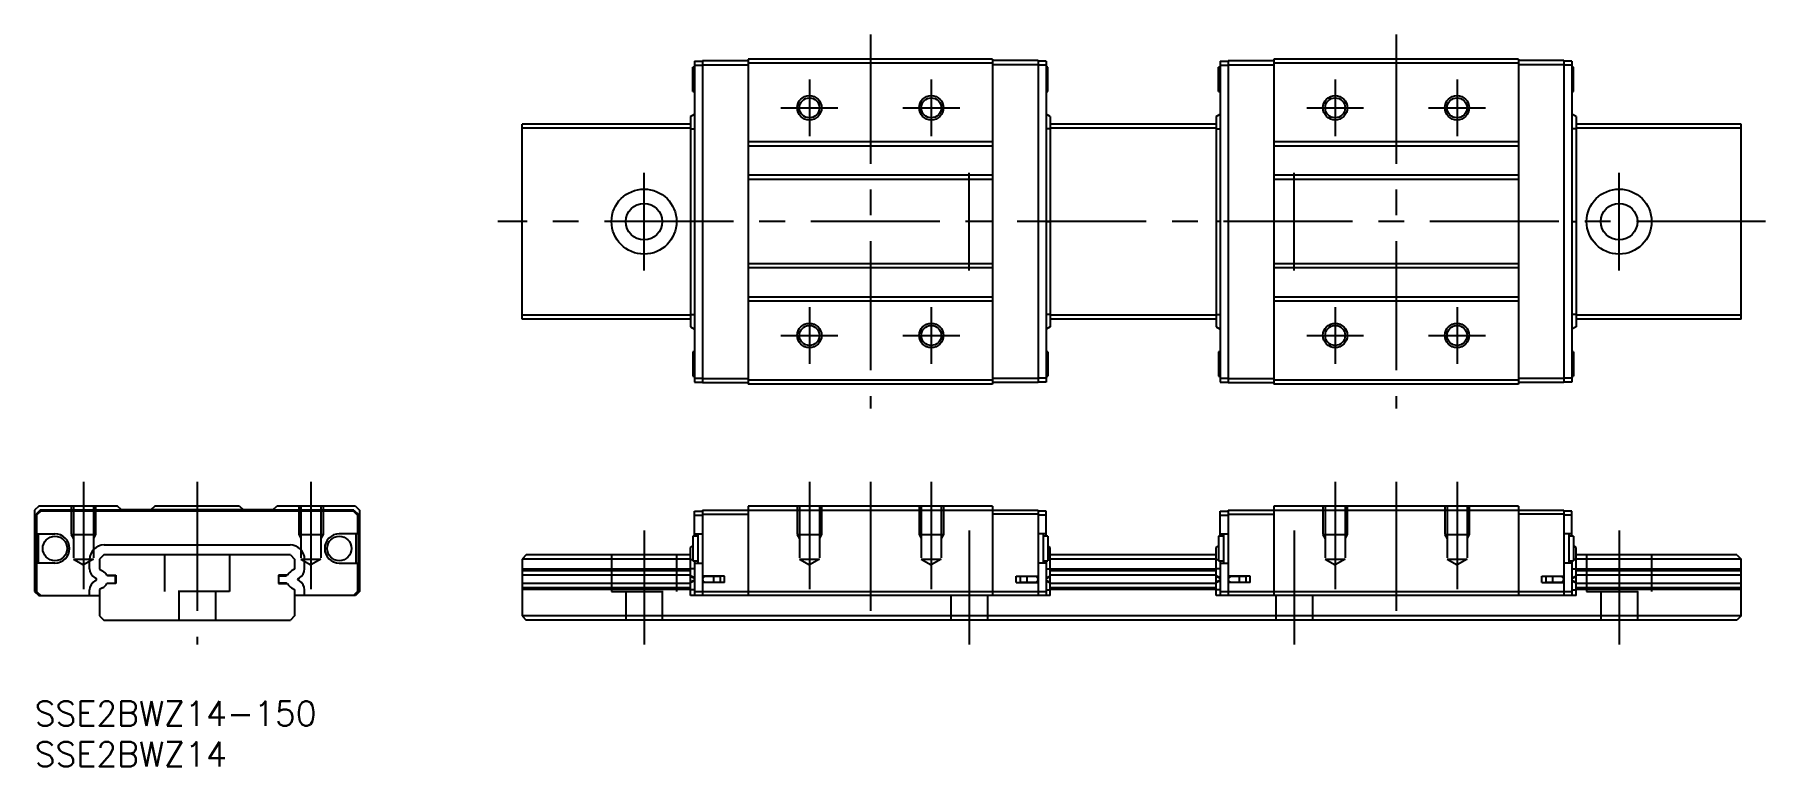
# Model space of a CAD drawing. Extents: x 0 to 213, y -8 to 82.
import ezdxf

# ---------------------------------------------------------------- set-up
doc = ezdxf.new("R2010")
doc.units = 0
doc.header["$LTSCALE"] = 0.5
doc.linetypes.add('CENTER', pattern=[50.8, 31.75, -6.35, 6.35, -6.35])
doc.linetypes.add('DASHED', pattern=[19.05, 12.7, -6.35])
for name, color, linetype in [('MSM_CENTER', 1, 'CENTER'), ('MSM_CONTINUOUS', 7, 'CONTINUOUS'), ('MSM_DASHED', 4, 'DASHED'), ('MSM_NARROW', 5, 'CONTINUOUS'), ('MSM_PART_NUMBER', 7, 'CONTINUOUS')]:
    doc.layers.add(name, color=color, linetype=linetype)
doc.styles.get("Standard").update_dxf_attribs({"font": 'txt.shx', "height": 3, "bigfont": 'bigfont.shx'})

# ---------------------------------------------------------------- blocks, each defined once
blk = doc.blocks.new('*U2')
at = {"layer": 'MSM_PART_NUMBER'}
blk.add_text('SSE2BWZ14-150', height=3, dxfattribs=at).set_placement((0, -3))
blk = doc.blocks.new('*U3')
at = {"layer": 'MSM_PART_NUMBER'}
blk.add_text('SSE2BWZ14', height=3, dxfattribs=at).set_placement((0, -8))

msp = doc.modelspace()

# ---------------------------------------------------------------- linework, layer by layer
at = {"layer": 'MSM_CENTER'}
for p, q in [((102.85, 82), (102.85, 36)), ((167.55, 82), (167.55, 36)), ((95.35, 76.5), (95.35, 69.5)), ((110.35, 76.5), (110.35, 69.5)), ((160.05, 76.5), (160.05, 69.5)), ((175.05, 76.5), (175.05, 69.5)), ((91.85, 73), (98.85, 73)), ((106.85, 73), (113.85, 73)), ((156.55, 73), (163.55, 73)), ((171.55, 73), (178.55, 73)), ((75, 53), (75, 65)), ((115, 53), (115, 65)), ((155, 53), (155, 65)), ((195, 53), (195, 65)), ((213, 59), (57, 59)), ((95.35, 48.5), (95.35, 41.5)), ((110.35, 48.5), (110.35, 41.5)), ((160.05, 48.5), (160.05, 41.5)), ((175.05, 48.5), (175.05, 41.5)), ((91.85, 45), (98.85, 45)), ((106.85, 45), (113.85, 45)), ((156.55, 45), (163.55, 45)), ((171.55, 45), (178.55, 45)), ((6, 27), (6, 13.790148)), ((20, 27), (20, 7)), ((34, 27), (34, 13.790148)), ((95.35, 27), (95.35, 13.790148)), ((102.85, 27), (102.85, 10)), ((110.35, 27), (110.35, 13.790148)), ((160.05, 27), (160.05, 13.790148)), ((167.55, 27), (167.55, 10)), ((175.05, 27), (175.05, 13.790148)), ((75, 21), (75, 7)), ((115, 21), (115, 7)), ((155, 21), (155, 7)), ((195, 21), (195, 7))]:
    msp.add_line(p, q, dxfattribs=at)
at = {"layer": 'MSM_CONTINUOUS'}
for p, q in [((117.9, 79), (87.8, 79)), ((87.8, 79), (87.8, 39)), ((117.9, 79), (117.9, 39)), ((152.5, 79), (152.5, 39)), ((182.6, 79), (152.5, 79)), ((182.6, 79), (182.6, 39)), ((81, 75), (81, 78)), ((81.2, 78), (81, 78)), ((81.2, 78.75), (81.2, 39.25)), ((81.2, 78.75), (82.2, 78.75)), ((81.2, 78.25), (82.2, 78.25)), ((82.2, 78.8), (82.2, 39.2)), ((82.2, 78.8), (87.8, 78.8)), ((82.2, 78.3), (87.8, 78.3)), ((117.9, 78.5), (87.8, 78.5)), ((123.5, 78.8), (117.9, 78.8)), ((123.5, 78.3), (117.9, 78.3)), ((123.5, 78.8), (123.5, 39.2)), ((124.5, 78.75), (123.5, 78.75)), ((124.5, 78.25), (123.5, 78.25)), ((124.5, 78.75), (124.5, 39.25)), ((124.7, 78), (124.5, 78)), ((124.7, 75), (124.7, 78)), ((145.7, 75), (145.7, 78)), ((145.9, 78), (145.7, 78)), ((145.9, 78.75), (145.9, 39.25)), ((145.9, 78.75), (146.9, 78.75)), ((145.9, 78.25), (146.9, 78.25)), ((146.9, 78.8), (146.9, 39.2)), ((146.9, 78.8), (152.5, 78.8)), ((146.9, 78.3), (152.5, 78.3)), ((182.6, 78.5), (152.5, 78.5)), ((188.2, 78.8), (182.6, 78.8)), ((188.2, 78.3), (182.6, 78.3)), ((188.2, 78.8), (188.2, 39.2)), ((189.2, 78.75), (188.2, 78.75)), ((189.2, 78.25), (188.2, 78.25)), ((189.2, 78.75), (189.2, 39.25)), ((189.4, 78), (189.2, 78)), ((189.4, 75), (189.4, 78)), ((81, 75), (81.2, 75)), ((124.5, 75), (124.7, 75)), ((145.7, 75), (145.9, 75)), ((189.2, 75), (189.4, 75)), ((60, 47), (60, 71)), ((80.7, 71), (60, 71)), ((80.7, 70.5), (60, 70.5)), ((80.7, 71.93), (81.2, 72.23)), ((80.7, 71.93), (80.7, 46.07)), ((80.7, 70.43), (81.2, 70.43)), ((125, 71.93), (124.5, 72.23)), ((125, 70.43), (124.5, 70.43)), ((125, 71.93), (125, 46.07)), ((145.4, 71), (125, 71)), ((145.4, 70.5), (125, 70.5)), ((145.4, 71.93), (145.9, 72.23)), ((145.4, 71.93), (145.4, 46.07)), ((145.4, 70.43), (145.9, 70.43)), ((189.7, 71.93), (189.2, 72.23)), ((189.7, 70.43), (189.2, 70.43)), ((189.7, 71.93), (189.7, 46.07)), ((210, 71), (189.7, 71)), ((210, 70.5), (189.7, 70.5)), ((210, 47), (210, 71)), ((117.9, 68.8), (87.8, 68.8)), ((117.9, 68.3), (87.8, 68.3)), ((182.6, 68.8), (152.5, 68.8)), ((182.6, 68.3), (152.5, 68.3)), ((117.9, 64.7), (87.8, 64.7)), ((117.9, 64.2), (87.8, 64.2)), ((182.6, 64.7), (152.5, 64.7)), ((182.6, 64.2), (152.5, 64.2)), ((81.2, 59), (80.7, 59)), ((124.5, 59), (125, 59)), ((145.9, 59), (145.4, 59)), ((189.2, 59), (189.7, 59)), ((117.9, 53.8), (87.8, 53.8)), ((117.9, 53.3), (87.8, 53.3)), ((182.6, 53.8), (152.5, 53.8)), ((182.6, 53.3), (152.5, 53.3)), ((117.9, 49.7), (87.8, 49.7)), ((117.9, 49.2), (87.8, 49.2)), ((182.6, 49.7), (152.5, 49.7)), ((182.6, 49.2), (152.5, 49.2)), ((80.7, 47.5), (60, 47.5)), ((80.7, 47), (60, 47)), ((80.7, 47.57), (81.2, 47.57)), ((125, 47.57), (124.5, 47.57)), ((145.4, 47.5), (125, 47.5)), ((145.4, 47), (125, 47)), ((145.4, 47.57), (145.9, 47.57)), ((189.7, 47.57), (189.2, 47.57)), ((210, 47.5), (189.7, 47.5)), ((210, 47), (189.7, 47)), ((80.7, 46.07), (81.2, 45.77)), ((125, 46.07), (124.5, 45.77)), ((145.4, 46.07), (145.9, 45.77)), ((189.7, 46.07), (189.2, 45.77)), ((81, 43), (81, 40)), ((81.2, 43), (81, 43)), ((124.7, 43), (124.5, 43)), ((124.7, 43), (124.7, 40)), ((145.7, 43), (145.7, 40)), ((145.9, 43), (145.7, 43)), ((189.4, 43), (189.2, 43)), ((189.4, 43), (189.4, 40)), ((81, 40), (81.2, 40)), ((81.2, 39.75), (82.2, 39.75)), ((81.2, 39.25), (82.2, 39.25)), ((82.2, 39.7), (87.8, 39.7)), ((82.2, 39.2), (87.8, 39.2)), ((117.9, 39.5), (87.8, 39.5)), ((117.9, 39), (87.8, 39)), ((123.5, 39.7), (117.9, 39.7)), ((123.5, 39.2), (117.9, 39.2)), ((124.5, 39.75), (123.5, 39.75)), ((124.5, 39.25), (123.5, 39.25)), ((124.5, 40), (124.7, 40)), ((145.7, 40), (145.9, 40)), ((145.9, 39.75), (146.9, 39.75)), ((145.9, 39.25), (146.9, 39.25)), ((146.9, 39.7), (152.5, 39.7)), ((146.9, 39.2), (152.5, 39.2)), ((182.6, 39.5), (152.5, 39.5)), ((182.6, 39), (152.5, 39)), ((188.2, 39.7), (182.6, 39.7)), ((188.2, 39.2), (182.6, 39.2)), ((189.2, 39.75), (188.2, 39.75)), ((189.2, 39.25), (188.2, 39.25)), ((189.2, 40), (189.4, 40)), ((0.5, 24), (0, 23.5)), ((0, 23.5), (0, 13.5)), ((0.7, 23.5), (0.2, 23)), ((10.2, 24), (0.5, 24)), ((39.3, 23.5), (0.7, 23.5)), ((10.7, 23.55), (10.2, 24)), ((29.3, 23.55), (10.7, 23.55)), ((14.8, 24), (14.3, 23.55)), ((25.2, 24), (14.8, 24)), ((25.2, 24), (25.7, 23.55)), ((29.3, 23.55), (29.8, 24)), ((39.5, 24), (29.8, 24)), ((39.3, 23.5), (39.8, 23)), ((39.5, 24), (40, 23.5)), ((40, 23.5), (40, 13.5)), ((82.2, 23.5), (82.2, 13)), ((82.2, 23.5), (123.5, 23.5)), ((87.8, 24), (87.8, 13)), ((117.9, 24), (87.8, 24)), ((117.9, 24), (117.9, 13)), ((123.5, 23.5), (123.5, 13)), ((146.9, 23.5), (146.9, 13)), ((146.9, 23.5), (188.2, 23.5)), ((182.6, 24), (152.5, 24)), ((152.5, 24), (152.5, 13)), ((182.6, 24), (182.6, 13)), ((188.2, 23.5), (188.2, 13)), ((0.2, 23), (0.2, 13.5)), ((0.75, 23.4), (0.25, 22.9)), ((0.25, 22.9), (0.25, 20.6)), ((39.25, 23.4), (0.75, 23.4)), ((39.25, 23.4), (39.75, 22.9)), ((39.75, 22.9), (39.75, 20.6)), ((39.8, 23), (39.8, 13.5)), ((81.2, 20.3), (81.2, 23.4)), ((81.2, 23.4), (82.2, 23.4)), ((81.2, 22.9), (82.2, 22.9)), ((82.2, 23), (87.8, 23)), ((123.5, 23), (117.9, 23)), ((124.5, 23.4), (123.5, 23.4)), ((124.5, 22.9), (123.5, 22.9)), ((124.5, 20.3), (124.5, 23.4)), ((145.9, 20.3), (145.9, 23.4)), ((145.9, 23.4), (146.9, 23.4)), ((145.9, 22.9), (146.9, 22.9)), ((146.9, 23), (152.5, 23)), ((188.2, 23), (182.6, 23)), ((189.2, 23.4), (188.2, 23.4)), ((189.2, 22.9), (188.2, 22.9)), ((189.2, 20.3), (189.2, 23.4)), ((0.25, 20.6), (2.5, 20.6)), ((0.45, 20.6), (0.45, 17)), ((8.57, 19.23), (31.43, 19.23)), ((39.75, 20.6), (37.5, 20.6)), ((39.55, 20.6), (39.55, 17)), ((81, 20.3), (81, 17.3)), ((81.6, 20.3), (81, 20.3)), ((81.2, 20.6), (82.2, 20.6)), ((81.6, 20.6), (81.6, 17)), ((124.5, 20.6), (123.5, 20.6)), ((124.1, 20.6), (124.1, 17)), ((124.7, 20.3), (124.1, 20.3)), ((124.7, 20.3), (124.7, 17.3)), ((145.7, 20.3), (145.7, 17.3)), ((146.3, 20.3), (145.7, 20.3)), ((145.9, 20.6), (146.9, 20.6)), ((146.3, 20.6), (146.3, 17)), ((189.2, 20.6), (188.2, 20.6)), ((188.8, 20.6), (188.8, 17)), ((189.4, 20.3), (188.8, 20.3)), ((189.4, 20.3), (189.4, 17.3)), ((6.77, 16.305322), (6.77, 17.43)), ((8.5, 18), (8, 17.5)), ((8, 17.5), (8, 16.264907)), ((31.5, 18), (8.5, 18)), ((31.5, 18), (32, 17.5)), ((32, 17.5), (32, 16.264907)), ((33.23, 16.305322), (33.23, 17.43)), ((60.5, 18), (60, 17.5)), ((80.7, 17.5), (60, 17.5)), ((60, 17.5), (60, 10.5)), ((80.7, 18), (60.5, 18)), ((80.7, 18.93), (81, 19.11)), ((80.7, 13), (80.7, 18.93)), ((80.7, 17.43), (81, 17.43)), ((81, 17.3), (81.6, 17.3)), ((81.2, 17.3), (81.2, 13)), ((124.1, 17.3), (124.7, 17.3)), ((124.5, 17.3), (124.5, 13)), ((125, 18.93), (124.7, 19.11)), ((125, 17.43), (124.7, 17.43)), ((125, 13), (125, 18.93)), ((145.4, 18), (125, 18)), ((145.4, 17.5), (125, 17.5)), ((145.4, 18.93), (145.7, 19.11)), ((145.4, 13), (145.4, 18.93)), ((145.4, 17.43), (145.7, 17.43)), ((145.7, 17.3), (146.3, 17.3)), ((145.9, 17.3), (145.9, 13)), ((188.8, 17.3), (189.4, 17.3)), ((189.2, 17.3), (189.2, 13)), ((189.7, 18.93), (189.4, 19.11)), ((189.7, 17.43), (189.4, 17.43)), ((189.7, 13), (189.7, 18.93)), ((209.5, 18), (189.7, 18)), ((210, 17.5), (189.7, 17.5)), ((209.5, 18), (210, 17.5)), ((210, 10.5), (210, 17.5)), ((0.2, 15.4), (0.25, 15.4)), ((0.25, 17), (0.25, 13.5)), ((2.5, 17), (0.25, 17)), ((7.580883, 15.086603), (7.42, 15.179489)), ((7.42, 14.820511), (7.580883, 14.913397)), ((8, 16.264907), (8.3685, 16.052154)), ((8.888805, 15.5), (10, 15.5)), ((8.9889, 15.450006), (8.966568, 15.500056)), ((9.95, 15.45), (8.988894, 15.45)), ((9.95, 14.55), (9.95, 15.45)), ((10, 15.5), (10, 14.5)), ((30, 15.5), (30, 14.5)), ((31.111195, 15.5), (30, 15.5)), ((30.05, 14.55), (30.05, 15.45)), ((30.05, 15.45), (31.011106, 15.45)), ((31.0111, 15.450006), (31.033432, 15.500056)), ((32, 16.264907), (31.6315, 16.052154)), ((32.419117, 15.086603), (32.58, 15.179489)), ((32.58, 14.820511), (32.419117, 14.913397)), ((37.5, 17), (39.75, 17)), ((39.75, 17), (39.75, 13.5)), ((39.8, 15.4), (39.75, 15.4)), ((80.7, 16.264907), (60, 16.264907)), ((80.7, 16.052154), (60, 16.052154)), ((80.7, 15.5), (60, 15.5)), ((81.2, 16.305322), (80.7, 16.305322)), ((81.2, 15.179489), (80.7, 15.439296)), ((81.2, 15.086603), (80.7, 15.34641)), ((81.2, 14.913397), (80.7, 14.65359)), ((81.2, 17), (82.2, 17)), ((84.9, 15.4), (82.2, 15.4)), ((84.4, 15.35), (82.55, 15.35)), ((83, 15.35), (83, 15.4)), ((83.460586, 15.35), (83.460586, 15.4)), ((83.6, 14.65), (83.6, 15.35)), ((84.4, 14.65), (84.4, 15.35)), ((84.9, 14.6), (84.9, 15.4)), ((120.8, 14.6), (120.8, 15.4)), ((120.8, 15.4), (123.5, 15.4)), ((121.3, 15.35), (121.3, 14.65)), ((123.15, 15.35), (121.3, 15.35)), ((122.1, 15.35), (122.1, 14.65)), ((122.239414, 15.35), (122.239414, 15.4)), ((122.7, 15.35), (122.7, 15.4)), ((124.5, 17), (123.5, 17)), ((124.5, 16.305322), (125, 16.305322)), ((124.5, 15.179489), (125, 15.439296)), ((124.5, 15.086603), (125, 15.34641)), ((124.5, 14.913397), (125, 14.65359)), ((145.4, 16.264907), (125, 16.264907)), ((145.4, 16.052154), (125, 16.052154)), ((145.4, 15.5), (125, 15.5)), ((145.9, 16.305322), (145.4, 16.305322)), ((145.9, 15.179489), (145.4, 15.439296)), ((145.9, 15.086603), (145.4, 15.34641)), ((145.9, 14.913397), (145.4, 14.65359)), ((145.9, 17), (146.9, 17)), ((149.6, 15.4), (146.9, 15.4)), ((149.1, 15.35), (147.25, 15.35)), ((147.7, 15.35), (147.7, 15.4)), ((148.160586, 15.35), (148.160586, 15.4)), ((148.3, 14.65), (148.3, 15.35)), ((149.1, 14.65), (149.1, 15.35)), ((149.6, 14.6), (149.6, 15.4)), ((185.5, 14.6), (185.5, 15.4)), ((185.5, 15.4), (188.2, 15.4)), ((186, 15.35), (186, 14.65)), ((187.85, 15.35), (186, 15.35)), ((186.8, 15.35), (186.8, 14.65)), ((186.939414, 15.35), (186.939414, 15.4)), ((187.4, 15.35), (187.4, 15.4)), ((189.2, 17), (188.2, 17)), ((189.2, 16.305322), (189.7, 16.305322)), ((189.2, 15.179489), (189.7, 15.439296)), ((189.2, 15.086603), (189.7, 15.34641)), ((189.2, 14.913397), (189.7, 14.65359)), ((210, 16.264907), (189.7, 16.264907)), ((210, 16.052154), (189.7, 16.052154)), ((210, 15.5), (189.7, 15.5)), ((0, 13.5), (0.5, 13)), ((0.2, 14.6), (0.25, 14.6)), ((0.2, 13.5), (0.7, 13)), ((0.25, 13.5), (0.75, 13)), ((0.5, 13), (8, 13)), ((6.77, 13), (6.77, 13.694678)), ((8.3685, 13.947846), (8, 13.735093)), ((8, 13.735093), (8, 10.5)), ((10, 14.5), (8.888805, 14.5)), ((8.966567, 14.499956), (8.988891, 14.549998)), ((8.988886, 14.55), (9.95, 14.55)), ((30, 14.5), (31.111195, 14.5)), ((31.011114, 14.55), (30.05, 14.55)), ((31.033433, 14.499956), (31.011109, 14.549998)), ((31.6315, 13.947846), (32, 13.735093)), ((32, 13.735093), (32, 10.5)), ((39.5, 13), (32, 13)), ((33.23, 13), (33.23, 13.694678)), ((39.75, 13.5), (39.25, 13)), ((39.8, 13.5), (39.3, 13)), ((40, 13.5), (39.5, 13)), ((39.8, 14.6), (39.75, 14.6)), ((80.7, 14.5), (60, 14.5)), ((80.7, 13.947846), (60, 13.947846)), ((80.7, 13.735093), (60, 13.735093)), ((81.2, 14.820511), (80.7, 14.560704)), ((81.2, 13.694678), (80.7, 13.694678)), ((125, 13), (80.7, 13)), ((81.2, 13.5), (124.5, 13.5)), ((84.9, 14.6), (82.2, 14.6)), ((82.55, 14.65), (84.4, 14.65)), ((83, 14.6), (83, 14.65)), ((83.460586, 14.6), (83.460586, 14.65)), ((120.8, 14.6), (123.5, 14.6)), ((121.3, 14.65), (123.15, 14.65)), ((122.239414, 14.6), (122.239414, 14.65)), ((122.7, 14.6), (122.7, 14.65)), ((124.5, 14.820511), (125, 14.560704)), ((124.5, 13.694678), (125, 13.694678)), ((145.4, 14.5), (125, 14.5)), ((145.4, 13.947846), (125, 13.947846)), ((145.4, 13.735093), (125, 13.735093)), ((145.9, 14.820511), (145.4, 14.560704)), ((145.9, 13.694678), (145.4, 13.694678)), ((189.7, 13), (145.4, 13)), ((145.9, 13.5), (189.2, 13.5)), ((149.6, 14.6), (146.9, 14.6)), ((147.25, 14.65), (149.1, 14.65)), ((147.7, 14.6), (147.7, 14.65)), ((148.160586, 14.6), (148.160586, 14.65)), ((185.5, 14.6), (188.2, 14.6)), ((186, 14.65), (187.85, 14.65)), ((186.939414, 14.6), (186.939414, 14.65)), ((187.4, 14.6), (187.4, 14.65)), ((189.2, 14.820511), (189.7, 14.560704)), ((189.2, 13.694678), (189.7, 13.694678)), ((210, 14.5), (189.7, 14.5)), ((210, 13.947846), (189.7, 13.947846)), ((210, 13.735093), (189.7, 13.735093)), ((8, 10.5), (8.5, 10)), ((8.5, 10), (31.5, 10)), ((32, 10.5), (31.5, 10)), ((210, 10.5), (60, 10.5)), ((60, 10.5), (60.5, 10)), ((209.5, 10), (60.5, 10)), ((210, 10.5), (209.5, 10))]:
    msp.add_line(p, q, dxfattribs=at)
for centre, radius in [((95.35, 73), 1.2295), ((110.35, 73), 1.2295), ((160.05, 73), 1.2295), ((175.05, 73), 1.2295), ((75, 59), 4), ((195, 59), 4), ((75, 59), 2.25), ((195, 59), 2.25), ((95.35, 45), 1.2295), ((110.35, 45), 1.2295), ((160.05, 45), 1.2295), ((175.05, 45), 1.2295), ((2.5, 18.8), 1.5), ((37.5, 18.8), 1.5)]:
    msp.add_circle(centre, radius, dxfattribs=at)
for centre, radius, start, end in [((2.5, 18.8), 1.8, 270, 90), ((8.570026, 17.429974), 1.800026, 90.000832, 179.999168), ((31.429974, 17.429974), 1.800026, 0.000832, 89.999168), ((37.5, 18.8), 1.8, 90, 270), ((8.07, 16.305322), 1.3, 180, 240), ((7.530883, 15), 0.1, 300, 60), ((7.7085, 14.909), 1.32, 26.597961, 60), ((32.2915, 14.909), 1.32, 120, 153.402039), ((32.469117, 15), 0.1, 120, 240), ((31.93, 16.305322), 1.3, 300, 0), ((82.55, 15), 0.35, 90, 270), ((123.15, 15), 0.35, 270, 90), ((147.25, 15), 0.35, 90, 270), ((187.85, 15), 0.35, 270, 90), ((8.07, 13.694678), 1.3, 120, 180), ((7.7085, 15.091), 1.32, 300, 333.402039), ((32.2915, 15.091), 1.32, 206.597961, 240), ((31.93, 13.694678), 1.3, 0, 60)]:
    msp.add_arc(centre, radius, start, end, dxfattribs=at)
at = {"layer": 'MSM_DASHED'}
for p, q in [((4.5, 24), (4.5, 20.5)), ((4.7705, 24), (4.7705, 17.5)), ((7.2295, 24), (7.2295, 17.5)), ((7.5, 24), (7.5, 20.5)), ((32.5, 24), (32.5, 20.5)), ((32.7705, 24), (32.7705, 17.5)), ((35.2295, 24), (35.2295, 17.5)), ((35.5, 24), (35.5, 20.5)), ((93.85, 24), (93.85, 20.5)), ((94.1205, 24), (94.1205, 17.5)), ((96.5795, 24), (96.5795, 17.5)), ((96.85, 24), (96.85, 20.5)), ((108.85, 24), (108.85, 20.5)), ((109.1205, 24), (109.1205, 17.5)), ((111.5795, 24), (111.5795, 17.5)), ((111.85, 24), (111.85, 20.5)), ((158.55, 24), (158.55, 20.5)), ((158.8205, 24), (158.8205, 17.5)), ((161.2795, 24), (161.2795, 17.5)), ((161.55, 24), (161.55, 20.5)), ((173.55, 24), (173.55, 20.5)), ((173.8205, 24), (173.8205, 17.5)), ((176.2795, 24), (176.2795, 17.5)), ((176.55, 24), (176.55, 20.5)), ((4.5, 20.5), (4.7705, 20.03148)), ((4.5, 20.5), (7.5, 20.5)), ((7.5, 20.5), (7.2295, 20.03148)), ((32.5, 20.5), (32.7705, 20.03148)), ((32.5, 20.5), (35.5, 20.5)), ((35.5, 20.5), (35.2295, 20.03148)), ((93.85, 20.5), (94.1205, 20.03148)), ((93.85, 20.5), (96.85, 20.5)), ((96.85, 20.5), (96.5795, 20.03148)), ((108.85, 20.5), (109.1205, 20.03148)), ((108.85, 20.5), (111.85, 20.5)), ((111.85, 20.5), (111.5795, 20.03148)), ((158.55, 20.5), (158.8205, 20.03148)), ((158.55, 20.5), (161.55, 20.5)), ((161.55, 20.5), (161.2795, 20.03148)), ((173.55, 20.5), (173.8205, 20.03148)), ((173.55, 20.5), (176.55, 20.5)), ((176.55, 20.5), (176.2795, 20.03148)), ((4.7705, 17.5), (7.2295, 17.5)), ((4.7705, 17.5), (6, 16.790148)), ((7.2295, 17.5), (6, 16.790148)), ((16, 18), (16, 13.5)), ((24, 18), (24, 13.5)), ((32.7705, 17.5), (35.2295, 17.5)), ((32.7705, 17.5), (34, 16.790148)), ((35.2295, 17.5), (34, 16.790148)), ((71, 18), (71, 13.5)), ((79, 18), (79, 13.5)), ((94.1205, 17.5), (96.5795, 17.5)), ((94.1205, 17.5), (95.35, 16.790148)), ((96.5795, 17.5), (95.35, 16.790148)), ((109.1205, 17.5), (111.5795, 17.5)), ((109.1205, 17.5), (110.35, 16.790148)), ((111.5795, 17.5), (110.35, 16.790148)), ((158.8205, 17.5), (161.2795, 17.5)), ((158.8205, 17.5), (160.05, 16.790148)), ((161.2795, 17.5), (160.05, 16.790148)), ((173.8205, 17.5), (176.2795, 17.5)), ((173.8205, 17.5), (175.05, 16.790148)), ((176.2795, 17.5), (175.05, 16.790148)), ((191, 18), (191, 13.5)), ((199, 18), (199, 13.5)), ((24, 13.5), (16, 13.5)), ((17.75, 13.5), (17.75, 10)), ((22.25, 13.5), (22.25, 10)), ((71, 13.5), (79, 13.5)), ((72.75, 13.5), (72.75, 10)), ((77.25, 13.5), (77.25, 10)), ((112.75, 13), (112.75, 10)), ((117.25, 13), (117.25, 10)), ((152.75, 13), (152.75, 10)), ((157.25, 13), (157.25, 10)), ((191, 13.5), (199, 13.5)), ((192.75, 13.5), (192.75, 10)), ((197.25, 13.5), (197.25, 10))]:
    msp.add_line(p, q, dxfattribs=at)
at = {"layer": 'MSM_NARROW'}
for centre in [(95.35, 73), (110.35, 73), (160.05, 73), (175.05, 73), (95.35, 45), (110.35, 45), (160.05, 45), (175.05, 45)]:
    msp.add_circle(centre, 1.5, dxfattribs=at)

# ---------------------------------------------------------------- block references
at = {"layer": 'MSM_CONTINUOUS'}
for name in ['*U2', '*U3']:
    msp.add_blockref(name, (0, 0), dxfattribs=at)

doc.saveas('drawing.dxf')
